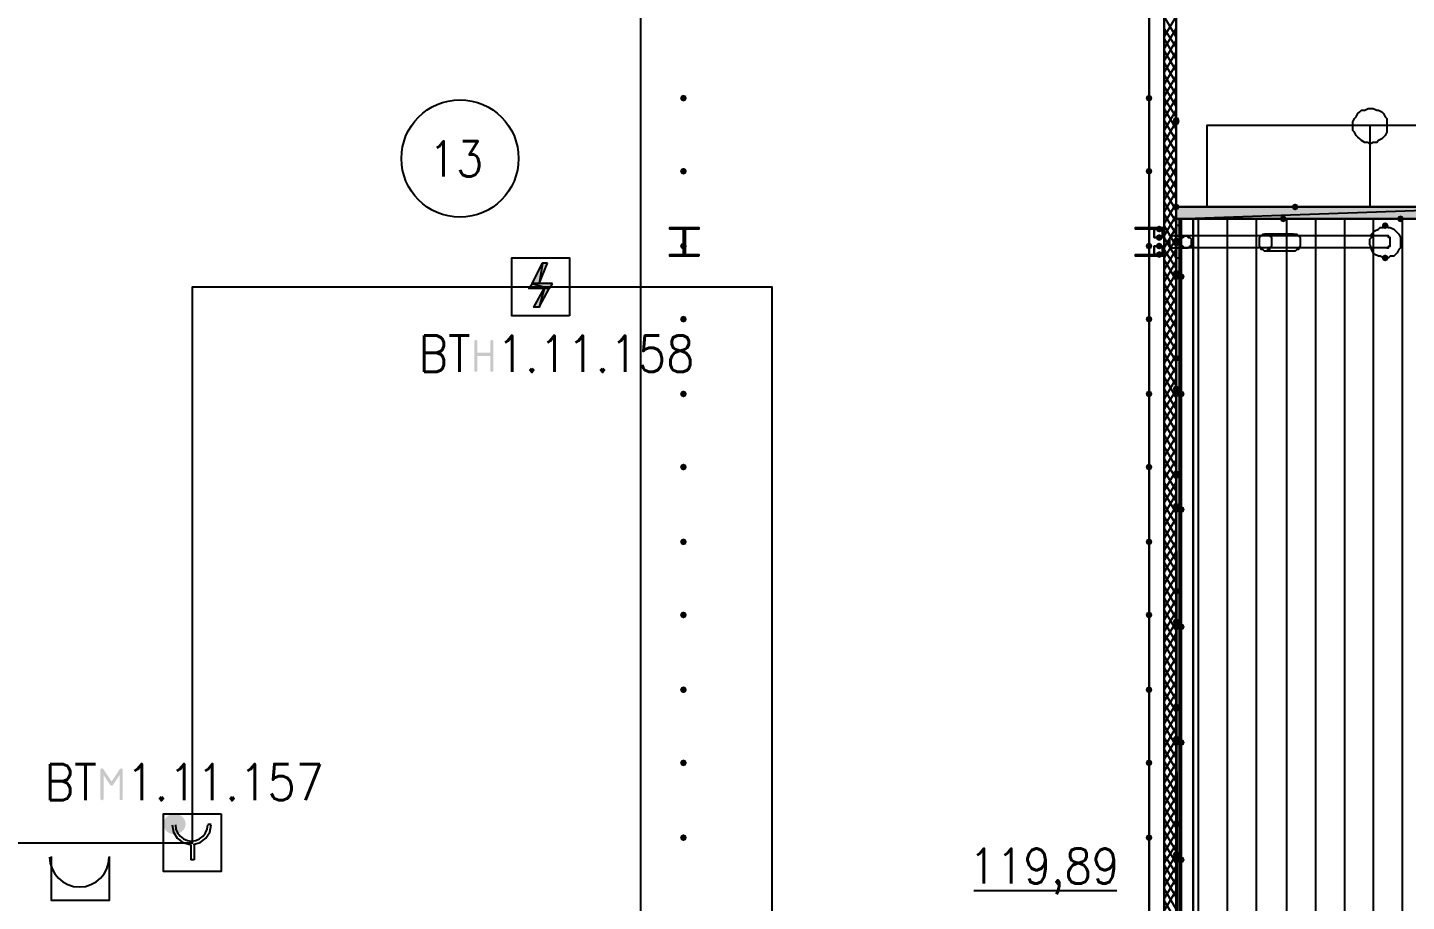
# Model space of a CAD drawing. Header units: millimetres. Extents: x 0 to 420, y 0 to 297.
# Drawn here: x 364.62 to 398.97, y 188.07 to 209.83 of the extents above; entities that cross this region are included whole.
import ezdxf

# ---------------------------------------------------------------- set-up
doc = ezdxf.new("R2010")
doc.units = ezdxf.units.MM
doc.layers.get('0').update_dxf_attribs({"linetype": 'CONTINUOUS'})
doc.styles.get("Standard").update_dxf_attribs({"font": 'STANDARD'})

msp = doc.modelspace()

# ---------------------------------------------------------------- hatches: boundary and pattern name
at = {"true_color": 0x000007}
h = msp.add_hatch(color=0, dxfattribs=at)
h.paths.add_polyline_path([(393.234333, 222.546333), (393.234333, 204.512333)], flags=0)
h.paths.add_polyline_path([(393.234333, 204.512333), (393.234333, 222.546333)], flags=0)
for points in [[(381.042333, 208.068333), (381.017462, 208.008537), (380.957667, 207.983667), (380.897871, 208.008537), (380.873, 208.068333), (380.897871, 208.128129), (380.957667, 208.153), (381.017462, 208.128129)], [(392.641667, 208.068333), (392.616796, 208.008537), (392.557, 207.983667), (392.497204, 208.008537), (392.472333, 208.068333), (392.497204, 208.128129), (392.557, 208.153), (392.616796, 208.128129)], [(381.042333, 206.248), (381.017462, 206.188204), (380.957667, 206.163333), (380.897871, 206.188204), (380.873, 206.248), (380.897871, 206.307796), (380.957667, 206.332667), (381.017462, 206.307796)], [(392.641667, 206.248), (392.616796, 206.188204), (392.557, 206.163333), (392.497204, 206.188204), (392.472333, 206.248), (392.497204, 206.307796), (392.557, 206.332667), (392.616796, 206.307796)], [(392.895667, 204.808667), (392.870796, 204.748871), (392.811, 204.724), (392.751204, 204.748871), (392.726333, 204.808667), (392.751204, 204.868462), (392.811, 204.893333), (392.870796, 204.868463)], [(398.526, 204.893333), (398.501129, 204.833537), (398.441333, 204.808667), (398.381537, 204.833537), (398.356667, 204.893333), (398.381537, 204.953129), (398.441333, 204.978), (398.501129, 204.953129)], [(381.042333, 204.385333), (381.017462, 204.325537), (380.957667, 204.300667), (380.897871, 204.325537), (380.873, 204.385333), (380.897871, 204.445129), (380.957667, 204.47), (381.017462, 204.445129)], [(392.641667, 204.385333), (392.616796, 204.325537), (392.557, 204.300667), (392.497204, 204.325537), (392.472333, 204.385333), (392.497204, 204.445129), (392.557, 204.47), (392.616796, 204.445129)], [(392.895667, 204.597), (392.870796, 204.537204), (392.811, 204.512333), (392.751204, 204.537204), (392.726333, 204.597), (392.751204, 204.656796), (392.811, 204.681667), (392.870796, 204.656796)], [(392.895667, 204.385333), (392.870796, 204.325537), (392.811, 204.300667), (392.751204, 204.325537), (392.726333, 204.385333), (392.751204, 204.445129), (392.811, 204.47), (392.870796, 204.445129)], [(392.895667, 204.173667), (392.870796, 204.113871), (392.811, 204.089), (392.751204, 204.113871), (392.726333, 204.173667), (392.751204, 204.233462), (392.811, 204.258333), (392.870796, 204.233463)], [(398.526, 204.089), (398.501129, 204.029204), (398.441333, 204.004333), (398.381537, 204.029204), (398.356667, 204.089), (398.381537, 204.148796), (398.441333, 204.173667), (398.501129, 204.148796)], [(381.042333, 202.565), (381.017462, 202.505204), (380.957667, 202.480333), (380.897871, 202.505204), (380.873, 202.565), (380.897871, 202.624796), (380.957667, 202.649667), (381.017462, 202.624796)], [(392.641667, 202.565), (392.616796, 202.505204), (392.557, 202.480333), (392.497204, 202.505204), (392.472333, 202.565), (392.497204, 202.624796), (392.557, 202.649667), (392.616796, 202.624796)], [(375.745374, 201.292353), (375.745374, 202.008933), (375.755365, 202.038699), (375.785613, 202.048621), (375.815378, 202.038699), (375.8253, 202.008933), (375.8253, 201.730018), (376.143352, 201.730018), (376.143352, 202.008933), (376.153273, 202.038699), (376.183039, 202.048621), (376.21308, 202.038699), (376.223278, 202.008933), (376.223278, 201.292353), (376.21308, 201.262588), (376.183039, 201.252666), (376.153273, 201.262588), (376.143352, 201.292353), (376.143352, 201.650643), (375.8253, 201.650643), (375.8253, 201.292353), (375.815378, 201.262588), (375.785613, 201.252666), (375.755365, 201.262588)], [(381.042333, 200.702333), (381.017462, 200.642537), (380.957667, 200.617667), (380.897871, 200.642537), (380.873, 200.702333), (380.897871, 200.762129), (380.957667, 200.787), (381.017462, 200.762129)], [(392.641667, 200.702333), (392.616796, 200.642537), (392.557, 200.617667), (392.497204, 200.642537), (392.472333, 200.702333), (392.497204, 200.762129), (392.557, 200.787), (392.616796, 200.762129)], [(381.042333, 198.882), (381.017462, 198.822204), (380.957667, 198.797333), (380.897871, 198.822204), (380.873, 198.882), (380.897871, 198.941796), (380.957667, 198.966667), (381.017462, 198.941796)], [(392.641667, 198.882), (392.616796, 198.822204), (392.557, 198.797333), (392.497204, 198.822204), (392.472333, 198.882), (392.497204, 198.941796), (392.557, 198.966667), (392.616796, 198.941796)], [(381.042333, 197.019333), (381.017462, 196.959537), (380.957667, 196.934667), (380.897871, 196.959537), (380.873, 197.019333), (380.897871, 197.079129), (380.957667, 197.104), (381.017462, 197.079129)], [(392.641667, 197.019333), (392.616796, 196.959537), (392.557, 196.934667), (392.497204, 196.959537), (392.472333, 197.019333), (392.497204, 197.079129), (392.557, 197.104), (392.616796, 197.079129)], [(381.042333, 195.199), (381.017462, 195.139204), (380.957667, 195.114333), (380.897871, 195.139204), (380.873, 195.199), (380.897871, 195.258796), (380.957667, 195.283667), (381.017462, 195.258796)], [(392.641667, 195.199), (392.616796, 195.139204), (392.557, 195.114333), (392.497204, 195.139204), (392.472333, 195.199), (392.497204, 195.258796), (392.557, 195.283667), (392.616796, 195.258796)], [(381.042333, 193.336333), (381.017462, 193.276537), (380.957667, 193.251667), (380.897871, 193.276537), (380.873, 193.336333), (380.897871, 193.396129), (380.957667, 193.421), (381.017462, 193.396129)], [(392.641667, 193.336333), (392.616796, 193.276537), (392.557, 193.251667), (392.497204, 193.276537), (392.472333, 193.336333), (392.497204, 193.396129), (392.557, 193.421), (392.616796, 193.396129)], [(366.949632, 191.380621), (366.979398, 191.370699), (366.989319, 191.340933), (366.989319, 190.624353), (366.979398, 190.594588), (366.949632, 190.584666), (366.919866, 190.594588), (366.909944, 190.624353), (366.909944, 191.209744), (366.747336, 190.966658), (366.710956, 190.942956), (366.673473, 190.966658), (366.511967, 191.209744), (366.511967, 190.624353), (366.502045, 190.594588), (366.47228, 190.584666), (366.442032, 190.594588), (366.432041, 190.624353), (366.432041, 191.340933), (366.442032, 191.370699), (366.47228, 191.380621), (366.507006, 191.360777), (366.710956, 191.054853), (366.916008, 191.362982)], [(381.042333, 191.516), (381.017462, 191.456204), (380.957667, 191.431333), (380.897871, 191.456204), (380.873, 191.516), (380.897871, 191.575796), (380.957667, 191.600667), (381.017462, 191.575796)], [(392.641667, 191.516), (392.616796, 191.456204), (392.557, 191.431333), (392.497204, 191.456204), (392.472333, 191.516), (392.497204, 191.575796), (392.557, 191.600667), (392.616796, 191.575796)], [(381.042333, 189.653333), (381.017462, 189.593537), (380.957667, 189.568667), (380.897871, 189.593537), (380.873, 189.653333), (380.897871, 189.713129), (380.957667, 189.738), (381.017462, 189.713129)], [(392.641667, 189.653333), (392.616796, 189.593537), (392.557, 189.568667), (392.497204, 189.593537), (392.472333, 189.653333), (392.497204, 189.713129), (392.557, 189.738), (392.616796, 189.713129)]]:
    msp.add_hatch(color=0, dxfattribs=at).paths.add_polyline_path(points, flags=0)
at = {"true_color": 0x0000fe}
for points in [[(393.319, 207.518), (393.294129, 207.458204), (393.234333, 207.433333), (393.174537, 207.458204), (393.149667, 207.518), (393.174537, 207.577796), (393.234333, 207.602667), (393.294129, 207.577796)], [(393.319, 207.475667), (393.294129, 207.415871), (393.234333, 207.391), (393.174537, 207.415871), (393.149667, 207.475667), (393.174537, 207.535462), (393.234333, 207.560333), (393.294129, 207.535463)], [(393.319, 205.359), (393.294129, 205.299204), (393.234333, 205.274333), (393.174537, 205.299204), (393.149667, 205.359), (393.174537, 205.418796), (393.234333, 205.443667), (393.294129, 205.418796)], [(396.282333, 205.359), (396.257462, 205.299204), (396.197667, 205.274333), (396.137871, 205.299204), (396.113, 205.359), (396.137871, 205.418796), (396.197667, 205.443667), (396.257462, 205.418796)], [(395.986, 205.062667), (395.961129, 205.002871), (395.901333, 204.978), (395.841537, 205.002871), (395.816667, 205.062667), (395.841537, 205.122462), (395.901333, 205.147333), (395.961129, 205.122463)], [(398.907, 205.062667), (398.882129, 205.002871), (398.822333, 204.978), (398.762538, 205.002871), (398.737667, 205.062667), (398.762537, 205.122462), (398.822333, 205.147333), (398.882129, 205.122463)], [(393.319, 204.512333), (393.294129, 204.452537), (393.234333, 204.427667), (393.174537, 204.452537), (393.149667, 204.512333), (393.174537, 204.572129), (393.234333, 204.597), (393.294129, 204.572129)], [(393.319, 204.47), (393.294129, 204.410204), (393.234333, 204.385333), (393.174537, 204.410204), (393.149667, 204.47), (393.174537, 204.529796), (393.234333, 204.554667), (393.294129, 204.529796)], [(393.319, 203.708), (393.294129, 203.648204), (393.234333, 203.623333), (393.174537, 203.648204), (393.149667, 203.708), (393.174537, 203.767796), (393.234333, 203.792667), (393.294129, 203.767796)], [(393.319, 203.623333), (393.294129, 203.563538), (393.234333, 203.538667), (393.174537, 203.563538), (393.149667, 203.623333), (393.174537, 203.683129), (393.234333, 203.708), (393.294129, 203.683129)], [(393.446, 203.623333), (393.421129, 203.563538), (393.361333, 203.538667), (393.301537, 203.563538), (393.276667, 203.623333), (393.301537, 203.683129), (393.361333, 203.708), (393.421129, 203.683129)], [(393.319, 201.591333), (393.294129, 201.531537), (393.234333, 201.506667), (393.174537, 201.531537), (393.149667, 201.591333), (393.174537, 201.651129), (393.234333, 201.676), (393.294129, 201.651129)], [(393.319, 201.591333), (393.294129, 201.531537), (393.234333, 201.506667), (393.174537, 201.531537), (393.149667, 201.591333), (393.174537, 201.651129), (393.234333, 201.676), (393.294129, 201.651129)], [(393.319, 200.829333), (393.294129, 200.769537), (393.234333, 200.744667), (393.174537, 200.769537), (393.149667, 200.829333), (393.174537, 200.889129), (393.234333, 200.914), (393.294129, 200.889129)], [(393.319, 200.702333), (393.294129, 200.642537), (393.234333, 200.617667), (393.174537, 200.642537), (393.149667, 200.702333), (393.174537, 200.762129), (393.234333, 200.787), (393.294129, 200.762129)], [(393.319, 200.702333), (393.294129, 200.642537), (393.234333, 200.617667), (393.174537, 200.642537), (393.149667, 200.702333), (393.174537, 200.762129), (393.234333, 200.787), (393.294129, 200.762129)], [(393.446, 200.702333), (393.421129, 200.642537), (393.361333, 200.617667), (393.301537, 200.642537), (393.276667, 200.702333), (393.301537, 200.762129), (393.361333, 200.787), (393.421129, 200.762129)], [(393.319, 198.712667), (393.294129, 198.652871), (393.234333, 198.628), (393.174537, 198.652871), (393.149667, 198.712667), (393.174537, 198.772462), (393.234333, 198.797333), (393.294129, 198.772463)], [(393.319, 198.670333), (393.294129, 198.610537), (393.234333, 198.585667), (393.174537, 198.610537), (393.149667, 198.670333), (393.174537, 198.730129), (393.234333, 198.755), (393.294129, 198.730129)], [(393.319, 197.908333), (393.294129, 197.848537), (393.234333, 197.823667), (393.174537, 197.848537), (393.149667, 197.908333), (393.174537, 197.968129), (393.234333, 197.993), (393.294129, 197.968129)], [(393.319, 197.823667), (393.294129, 197.763871), (393.234333, 197.739), (393.174537, 197.763871), (393.149667, 197.823667), (393.174537, 197.883462), (393.234333, 197.908333), (393.294129, 197.883463)], [(393.319, 197.823667), (393.294129, 197.763871), (393.234333, 197.739), (393.174537, 197.763871), (393.149667, 197.823667), (393.174537, 197.883462), (393.234333, 197.908333), (393.294129, 197.883463)], [(393.446, 197.823667), (393.421129, 197.763871), (393.361333, 197.739), (393.301537, 197.763871), (393.276667, 197.823667), (393.301537, 197.883462), (393.361333, 197.908333), (393.421129, 197.883463)], [(393.319, 195.791667), (393.294129, 195.731871), (393.234333, 195.707), (393.174537, 195.731871), (393.149667, 195.791667), (393.174537, 195.851462), (393.234333, 195.876333), (393.294129, 195.851463)], [(393.319, 195.791667), (393.294129, 195.731871), (393.234333, 195.707), (393.174537, 195.731871), (393.149667, 195.791667), (393.174537, 195.851462), (393.234333, 195.876333), (393.294129, 195.851463)], [(393.319, 195.029667), (393.294129, 194.969871), (393.234333, 194.945), (393.174537, 194.969871), (393.149667, 195.029667), (393.174537, 195.089462), (393.234333, 195.114333), (393.294129, 195.089463)], [(393.319, 194.902667), (393.294129, 194.842871), (393.234333, 194.818), (393.174537, 194.842871), (393.149667, 194.902667), (393.174537, 194.962462), (393.234333, 194.987333), (393.294129, 194.962463)], [(393.319, 194.902667), (393.294129, 194.842871), (393.234333, 194.818), (393.174537, 194.842871), (393.149667, 194.902667), (393.174537, 194.962462), (393.234333, 194.987333), (393.294129, 194.962463)], [(393.446, 194.902667), (393.421129, 194.842871), (393.361333, 194.818), (393.301537, 194.842871), (393.276667, 194.902667), (393.301537, 194.962462), (393.361333, 194.987333), (393.421129, 194.962463)], [(393.319, 192.913), (393.294129, 192.853204), (393.234333, 192.828333), (393.174537, 192.853204), (393.149667, 192.913), (393.174537, 192.972796), (393.234333, 192.997667), (393.294129, 192.972796)], [(393.319, 192.870667), (393.294129, 192.810871), (393.234333, 192.786), (393.174537, 192.810871), (393.149667, 192.870667), (393.174537, 192.930462), (393.234333, 192.955333), (393.294129, 192.930463)], [(393.319, 192.108667), (393.294129, 192.048871), (393.234333, 192.024), (393.174537, 192.048871), (393.149667, 192.108667), (393.174537, 192.168462), (393.234333, 192.193333), (393.294129, 192.168463)], [(393.319, 192.024), (393.294129, 191.964204), (393.234333, 191.939333), (393.174537, 191.964204), (393.149667, 192.024), (393.174537, 192.083796), (393.234333, 192.108667), (393.294129, 192.083796)], [(393.319, 192.024), (393.294129, 191.964204), (393.234333, 191.939333), (393.174537, 191.964204), (393.149667, 192.024), (393.174537, 192.083796), (393.234333, 192.108667), (393.294129, 192.083796)], [(393.446, 192.024), (393.421129, 191.964204), (393.361333, 191.939333), (393.301537, 191.964204), (393.276667, 192.024), (393.301537, 192.083796), (393.361333, 192.108667), (393.421129, 192.083796)], [(393.319, 189.992), (393.294129, 189.932204), (393.234333, 189.907333), (393.174537, 189.932204), (393.149667, 189.992), (393.174537, 190.051796), (393.234333, 190.076667), (393.294129, 190.051796)], [(393.319, 189.992), (393.294129, 189.932204), (393.234333, 189.907333), (393.174537, 189.932204), (393.149667, 189.992), (393.174537, 190.051796), (393.234333, 190.076667), (393.294129, 190.051796)], [(393.319, 189.23), (393.294129, 189.170204), (393.234333, 189.145333), (393.174537, 189.170204), (393.149667, 189.23), (393.174537, 189.289796), (393.234333, 189.314667), (393.294129, 189.289796)], [(393.319, 189.145333), (393.294129, 189.085537), (393.234333, 189.060667), (393.174537, 189.085537), (393.149667, 189.145333), (393.174537, 189.205129), (393.234333, 189.23), (393.294129, 189.205129)], [(393.319, 189.103), (393.294129, 189.043204), (393.234333, 189.018333), (393.174537, 189.043204), (393.149667, 189.103), (393.174537, 189.162796), (393.234333, 189.187667), (393.294129, 189.162796)], [(393.446, 189.103), (393.421129, 189.043204), (393.361333, 189.018333), (393.301537, 189.043204), (393.276667, 189.103), (393.301537, 189.162796), (393.361333, 189.187667), (393.421129, 189.162796)]]:
    msp.add_hatch(color=0, dxfattribs=at).paths.add_polyline_path(points, flags=0)
at = {"true_color": 0x000007}
h = msp.add_hatch(color=0, dxfattribs=at)
h.paths.add_polyline_path([(401.785667, 205.062667), (393.234333, 205.062667), (401.785667, 205.359)], flags=0)
h.paths.add_polyline_path([(393.234333, 205.062667), (401.785667, 205.359), (393.234333, 205.359)], flags=0)
h = msp.add_hatch(color=0, dxfattribs=at)
h.paths.add_polyline_path([(393.361333, 205.062667), (393.361333, 122.470333), (393.234333, 205.062667)], flags=0)
h.paths.add_polyline_path([(393.361333, 122.470333), (393.234333, 205.062667), (393.234333, 122.470333)], flags=0)
h = msp.add_hatch(color=0, dxfattribs=at)
h.paths.add_polyline_path([(393.234333, 204.47), (393.234333, 187.113333)], flags=0)
h.paths.add_polyline_path([(393.234333, 187.113333), (393.234333, 204.47)], flags=0)
at = {"true_color": 0x000001}
h = msp.add_hatch(color=0, dxfattribs=at)
h.paths.add_polyline_path([(377.571, 203.961999), (377.444, 203.961999), (377.359334, 203.453999)], flags=0)
h.paths.add_polyline_path([(377.444, 203.961999), (377.359334, 203.453999), (377.19, 203.453999)], flags=0)
h = msp.add_hatch(color=0, dxfattribs=at)
h.paths.add_polyline_path([(377.698, 203.453999), (377.19, 203.453999), (377.613334, 203.326999)], flags=0)
h.paths.add_polyline_path([(377.19, 203.453999), (377.613334, 203.326999), (377.105334, 203.326999)], flags=0)
h = msp.add_hatch(color=0, dxfattribs=at)
h.paths.add_polyline_path([(377.613334, 203.326999), (377.486334, 203.326999), (377.359334, 202.861333)], flags=0)
h.paths.add_polyline_path([(377.486334, 203.326999), (377.359334, 202.861333), (377.232334, 202.861333)], flags=0)
h = msp.add_hatch(color=0, dxfattribs=at)
edge = h.paths.add_edge_path(flags=0)
edge.add_ellipse((368.278834, 189.991999), major_axis=(0.275167, 0), ratio=0.923077, start_angle=0, end_angle=360)

# ---------------------------------------------------------------- linework, layer by layer
at = {"color": 0, "true_color": 0x000007}
for points in [[(393.234333, 204.512333), (393.234333, 222.546333), (393.234333, 204.512333), (393.234333, 222.546333)], [(393.234333, 105.579333), (393.234333, 222.546333)], [(392.938, 222.25), (392.938, 187.748333)], [(392.938, 209.592333), (393.234333, 210.100333)], [(393.234333, 209.592333), (392.938, 210.100333)], [(392.938, 209.296), (393.234333, 209.804)], [(393.234333, 209.338333), (392.938, 209.804)], [(393.234333, 209.042), (392.938, 209.55)], [(392.938, 208.999667), (393.234333, 209.507667)], [(393.234333, 208.745667), (392.938, 209.253667)], [(392.938, 208.703333), (393.234333, 209.211333)], [(393.234333, 208.449333), (392.938, 208.957333)], [(392.938, 208.407), (393.234333, 208.915)], [(393.234333, 208.153), (392.938, 208.661)], [(392.938, 208.110667), (393.234333, 208.618667)], [(393.234333, 207.856667), (392.938, 208.364667)], [(392.938, 207.856667), (393.234333, 208.322333)], [(392.938, 207.560333), (393.234333, 208.068333)], [(393.234333, 207.602667), (392.938, 208.068333)], [(393.234333, 207.306333), (392.938, 207.814333)], [(392.938, 207.264), (393.234333, 207.772)], [(393.234333, 207.01), (392.938, 207.518)], [(392.938, 206.967667), (393.234333, 207.475667)], [(393.234333, 206.713667), (392.938, 207.221667)], [(392.938, 206.671333), (393.234333, 207.179333)], [(402.124333, 205.359), (402.124333, 207.391), (393.996333, 207.391), (393.996333, 205.359)], [(398.060333, 207.391), (398.060333, 205.359)], [(393.234333, 206.417333), (392.938, 206.925333)], [(392.938, 206.375), (393.234333, 206.883)], [(393.234333, 206.121), (392.938, 206.629)], [(392.938, 206.121), (393.234333, 206.586667)], [(392.938, 205.824667), (393.234333, 206.332667)], [(393.234333, 205.824667), (392.938, 206.332667)], [(392.938, 205.528333), (393.234333, 206.036333)], [(393.234333, 205.570667), (392.938, 206.036333)], [(393.234333, 205.274333), (392.938, 205.782333)], [(392.938, 205.232), (393.234333, 205.74)], [(393.234333, 204.978), (392.938, 205.486)], [(392.938, 204.935667), (393.234333, 205.443667)], [(393.234333, 204.681667), (392.938, 205.189667)], [(392.938, 204.639333), (393.234333, 205.147333)], [(401.785667, 205.359), (393.234333, 205.359)], [(401.785667, 205.062667), (393.234333, 205.062667), (393.234333, 205.359), (402.039667, 205.359), (402.039667, 205.062667)], [(380.619, 204.808667), (380.619, 204.851)], [(380.788333, 204.808667), (380.788333, 204.851)], [(380.957667, 204.131333), (380.957667, 204.851)], [(381.127, 204.808667), (381.127, 204.851)], [(381.296333, 204.808667), (381.296333, 204.851)], [(392.218333, 204.808667), (392.218333, 204.851)], [(392.387667, 204.808667), (392.387667, 204.851)], [(392.557, 204.131333), (392.557, 204.851)], [(392.726333, 204.808667), (392.726333, 204.851)], [(392.895667, 204.808667), (392.895667, 204.851)], [(393.234333, 204.385333), (392.938, 204.893333)], [(392.938, 204.343), (393.234333, 204.851)], [(393.234333, 205.062667), (393.234333, 122.470333), (393.234333, 205.062667), (393.234333, 122.470333)], [(393.234333, 205.062667), (393.234333, 122.470333)], [(393.234333, 205.062667), (393.234333, 122.470333)], [(393.319, 204.893333), (393.234333, 204.893333), (393.234333, 204.851), (393.234333, 204.808667), (393.234333, 204.766333), (393.234333, 204.724), (393.234333, 204.681667), (393.234333, 204.597), (393.234333, 204.554667), (393.234333, 204.47), (393.234333, 204.427667), (393.234333, 204.343), (393.234333, 204.300667), (393.234333, 204.216), (393.234333, 204.173667), (393.234333, 204.131333), (393.234333, 204.089), (393.319, 204.089)], [(393.319, 204.893333), (393.319, 204.851), (393.319, 204.808667), (393.319, 204.766333), (393.319, 204.724), (393.319, 204.681667), (393.319, 204.597), (393.319, 204.554667), (393.319, 204.47), (393.319, 204.427667), (393.319, 204.343), (393.319, 204.300667), (393.319, 204.216), (393.319, 204.173667), (393.319, 204.131333), (393.319, 204.089)], [(398.441333, 204.893333), (398.526, 204.851), (398.568333, 204.851), (398.653, 204.808667), (398.695333, 204.766333), (398.737667, 204.724), (398.78, 204.681667), (398.822333, 204.597), (398.822333, 204.554667), (398.864667, 204.47), (398.822333, 204.427667), (398.822333, 204.343), (398.78, 204.300667), (398.737667, 204.216), (398.695333, 204.173667), (398.653, 204.131333), (398.568333, 204.131333), (398.526, 204.089), (398.441333, 204.089)], [(393.234333, 204.089), (392.938, 204.597)], [(392.938, 204.089), (393.234333, 204.554667)], [(398.483667, 204.639333), (393.192, 204.639333)], [(393.234333, 204.47), (393.234333, 187.113333), (393.234333, 204.47), (393.234333, 187.113333)], [(396.155333, 204.681667), (395.435667, 204.681667)], [(396.155333, 204.681667), (396.197667, 204.681667), (396.24, 204.681667), (396.282333, 204.639333), (396.324667, 204.597), (396.324667, 204.554667), (396.324667, 204.512333), (396.324667, 204.47), (396.324667, 204.427667), (396.324667, 204.385333), (396.282333, 204.343), (396.282333, 204.300667), (396.24, 204.300667), (396.197667, 204.258333), (396.155333, 204.258333)], [(398.483667, 204.343), (398.526, 204.343), (398.526, 204.385333), (398.568333, 204.385333), (398.568333, 204.427667), (398.568333, 204.47), (398.568333, 204.512333), (398.568333, 204.554667), (398.568333, 204.597), (398.526, 204.597), (398.526, 204.639333), (398.483667, 204.639333)], [(376.682, 204.088999), (378.121334, 204.088999)], [(380.619, 204.131333), (380.619, 204.173667)], [(380.788333, 204.131333), (380.788333, 204.173667)], [(381.127, 204.131333), (381.127, 204.173667)], [(381.296333, 204.131333), (381.296333, 204.173667)], [(392.218333, 204.131333), (392.218333, 204.173667)], [(392.387667, 204.131333), (392.387667, 204.173667)], [(392.726333, 204.131333), (392.726333, 204.173667)], [(392.895667, 204.131333), (392.895667, 204.173667)], [(392.938, 203.792667), (393.234333, 204.300667)], [(393.234333, 203.835), (392.938, 204.300667)], [(398.483667, 204.343), (393.192, 204.343)], [(396.155333, 204.258333), (395.435667, 204.258333)], [(393.234333, 203.538667), (392.938, 204.046667)], [(392.938, 203.496333), (393.234333, 204.004333)], [(393.234333, 203.242333), (392.938, 203.750333)], [(392.938, 203.2), (393.234333, 203.708)], [(393.234333, 202.946), (392.938, 203.454)], [(392.938, 202.903667), (393.234333, 203.411667)], [(393.234333, 202.649667), (392.938, 203.157667)], [(392.938, 202.607333), (393.234333, 203.115333)], [(393.234333, 202.353333), (392.938, 202.861333)], [(392.938, 202.353333), (393.234333, 202.819)], [(392.938, 202.057), (393.234333, 202.565)], [(393.234333, 202.057), (392.938, 202.565)], [(392.938, 201.760667), (393.234333, 202.268667)], [(393.234333, 201.803), (392.938, 202.268667)], [(393.234333, 201.506667), (392.938, 202.014667)], [(392.938, 201.464333), (393.234333, 201.972333)], [(393.234333, 201.210333), (392.938, 201.718333)], [(392.938, 201.168), (393.234333, 201.676)], [(393.234333, 200.914), (392.938, 201.422)], [(392.938, 200.871667), (393.234333, 201.379667)], [(393.234333, 200.617667), (392.938, 201.125667)], [(392.938, 200.575333), (393.234333, 201.083333)], [(393.234333, 200.321333), (392.938, 200.829333)], [(392.938, 200.321333), (393.234333, 200.787)], [(392.938, 200.025), (393.234333, 200.533)], [(393.234333, 200.067333), (392.938, 200.533)], [(393.234333, 199.771), (392.938, 200.279)], [(392.938, 199.728667), (393.234333, 200.236667)], [(393.234333, 199.474667), (392.938, 199.982667)], [(392.938, 199.432333), (393.234333, 199.940333)], [(393.234333, 199.178333), (392.938, 199.686333)], [(392.938, 199.136), (393.234333, 199.644)], [(393.234333, 198.882), (392.938, 199.39)], [(392.938, 198.839667), (393.234333, 199.347667)], [(393.234333, 198.585667), (392.938, 199.093667)], [(392.938, 198.585667), (393.234333, 199.051333)], [(392.938, 198.289333), (393.234333, 198.797333)], [(393.234333, 198.289333), (392.938, 198.797333)], [(392.938, 197.993), (393.234333, 198.501)], [(393.234333, 198.035333), (392.938, 198.501)], [(393.234333, 197.739), (392.938, 198.247)], [(392.938, 197.696667), (393.234333, 198.204667)], [(393.234333, 197.442667), (392.938, 197.950667)], [(392.938, 197.400333), (393.234333, 197.908333)], [(393.234333, 197.146333), (392.938, 197.654333)], [(392.938, 197.104), (393.234333, 197.612)], [(393.234333, 196.85), (392.938, 197.358)], [(392.938, 196.807667), (393.234333, 197.315667)], [(393.234333, 196.553667), (392.938, 197.061667)], [(392.938, 196.553667), (393.234333, 197.019333)], [(392.938, 196.257333), (393.234333, 196.765333)], [(393.234333, 196.299667), (392.938, 196.765333)], [(393.234333, 196.003333), (392.938, 196.511333)], [(392.938, 195.961), (393.234333, 196.469)], [(393.234333, 195.707), (392.938, 196.215)], [(392.938, 195.664667), (393.234333, 196.172667)], [(393.234333, 195.410667), (392.938, 195.918667)], [(392.938, 195.368333), (393.234333, 195.876333)], [(393.234333, 195.114333), (392.938, 195.622333)], [(392.938, 195.072), (393.234333, 195.58)], [(393.234333, 194.818), (392.938, 195.326)], [(392.938, 194.775667), (393.234333, 195.283667)], [(392.938, 194.521667), (393.234333, 195.029667)], [(393.234333, 194.521667), (392.938, 195.029667)], [(392.938, 194.225333), (393.234333, 194.733333)], [(393.234333, 194.267667), (392.938, 194.733333)], [(393.234333, 193.971333), (392.938, 194.479333)], [(392.938, 193.929), (393.234333, 194.437)], [(393.234333, 193.675), (392.938, 194.183)], [(392.938, 193.632667), (393.234333, 194.140667)], [(393.234333, 193.378667), (392.938, 193.886667)], [(392.938, 193.336333), (393.234333, 193.844333)], [(393.234333, 193.082333), (392.938, 193.590333)], [(392.938, 193.04), (393.234333, 193.548)], [(393.234333, 192.786), (392.938, 193.294)], [(392.938, 192.786), (393.234333, 193.251667)], [(392.938, 192.489667), (393.234333, 192.997667)], [(393.234333, 192.532), (392.938, 192.997667)], [(393.234333, 192.235667), (392.938, 192.743667)], [(392.938, 192.193333), (393.234333, 192.701333)], [(393.234333, 191.939333), (392.938, 192.447333)], [(392.938, 191.897), (393.234333, 192.405)], [(393.234333, 191.643), (392.938, 192.151)], [(392.938, 191.600667), (393.234333, 192.108667)], [(393.234333, 191.346667), (392.938, 191.854667)], [(392.938, 191.304333), (393.234333, 191.812333)], [(393.234333, 191.050333), (392.938, 191.558333)], [(392.938, 191.008), (393.234333, 191.516)], [(393.234333, 190.754), (392.938, 191.262)], [(392.938, 190.754), (393.234333, 191.219667)], [(392.938, 190.457667), (393.234333, 190.965667)], [(393.234333, 190.5), (392.938, 190.965667)], [(393.234333, 190.203667), (392.938, 190.711667)], [(392.938, 190.161333), (393.234333, 190.669333)], [(393.234333, 189.907333), (392.938, 190.415333)], [(392.938, 189.865), (393.234333, 190.373)], [(368.003667, 190.245999), (369.443, 190.245999)], [(393.234333, 189.611), (392.938, 190.119)], [(392.938, 189.568667), (393.234333, 190.076667)], [(393.234333, 189.314667), (392.938, 189.822667)], [(392.938, 189.272333), (393.234333, 189.780333)], [(393.234333, 189.018333), (392.938, 189.526333)], [(392.938, 189.018333), (393.234333, 189.484)], [(392.938, 188.722), (393.234333, 189.23)], [(393.234333, 188.764333), (392.938, 189.23)], [(393.234333, 188.468), (392.938, 188.976)], [(392.938, 188.425667), (393.234333, 188.933667)], [(393.234333, 188.171667), (392.938, 188.679667)], [(392.938, 188.129333), (393.234333, 188.637333)], [(388.196667, 188.341), (391.752667, 188.341)], [(393.234333, 187.875333), (392.938, 188.383333)], [(392.938, 187.833), (393.234333, 188.341)], [(393.234333, 187.579), (392.938, 188.087)]]:
    msp.add_lwpolyline(points, dxfattribs=at)
for points in [[(393.234333, 222.546333), (393.234333, 204.512333)], [(393.234333, 204.512333), (393.234333, 222.546333)], [(393.234333, 204.512333), (393.234333, 222.546333)], [(393.234333, 204.512333), (393.234333, 222.546333)], [(392.938, 222.25), (258.868333, 222.25), (258.868333, 191.219667), (242.189, 191.219667), (242.189, 222.25), (108.119333, 222.25), (108.119333, 105.579333), (242.189, 105.579333), (242.189, 136.609667), (258.868333, 136.609667), (258.868333, 105.579333), (392.938, 105.579333)], [(242.189, 221.869), (242.189, 191.219667), (258.868333, 191.219667), (258.868333, 221.869), (392.557, 221.869), (392.557, 105.918), (258.868333, 105.918), (258.868333, 136.609667), (242.189, 136.609667), (242.189, 105.918), (108.500333, 105.918), (108.500333, 221.869)], [(398.060333, 206.925333), (398.018, 206.967667), (397.933333, 206.967667), (397.848667, 207.01), (397.806333, 207.052333), (397.764, 207.094667), (397.721667, 207.137), (397.679333, 207.221667), (397.637, 207.264), (397.637, 207.348667), (397.637, 207.433333), (397.637, 207.475667), (397.679333, 207.560333), (397.721667, 207.602667), (397.764, 207.687333), (397.806333, 207.729667), (397.848667, 207.772), (397.933333, 207.772), (398.018, 207.814333), (398.060333, 207.814333), (398.145, 207.814333), (398.229667, 207.772), (398.272, 207.772), (398.356667, 207.729667), (398.399, 207.687333), (398.441333, 207.602667), (398.483667, 207.560333), (398.483667, 207.475667), (398.483667, 207.433333), (398.483667, 207.348667), (398.483667, 207.264), (398.483667, 207.221667), (398.441333, 207.137), (398.399, 207.094667), (398.356667, 207.052333), (398.272, 207.01), (398.229667, 206.967667), (398.145, 206.967667)], [(401.785667, 205.062667), (393.234333, 205.062667), (401.785667, 205.359)], [(393.234333, 205.062667), (401.785667, 205.359), (393.234333, 205.359)], [(381.338667, 204.131333), (380.619, 204.131333), (380.619, 204.173667), (380.957667, 204.173667), (380.957667, 204.808667), (380.619, 204.808667), (380.619, 204.851), (381.338667, 204.851), (381.338667, 204.808667), (381, 204.808667), (381, 204.173667), (381.338667, 204.173667)], [(392.938, 204.131333), (392.218333, 204.131333), (392.218333, 204.173667), (392.557, 204.173667), (392.557, 204.808667), (392.218333, 204.808667), (392.218333, 204.851), (392.938, 204.851), (392.938, 204.808667), (392.557, 204.808667), (392.557, 204.173667), (392.938, 204.173667)], [(392.938, 204.597), (392.684, 204.597), (392.684, 204.808667), (392.938, 204.808667)], [(392.895667, 204.597), (392.895667, 204.808667), (392.684, 204.808667), (392.684, 204.597)], [(393.361333, 205.062667), (393.361333, 122.470333), (393.234333, 205.062667)], [(393.361333, 122.470333), (393.234333, 205.062667), (393.234333, 122.470333)], [(393.361333, 205.062667), (393.234333, 205.062667), (393.234333, 122.470333), (393.361333, 122.470333)], [(393.234333, 204.216), (393.234333, 204.343), (393.488333, 204.343), (393.530667, 204.343), (393.573, 204.385333), (393.615333, 204.385333), (393.615333, 204.427667), (393.615333, 204.47), (393.615333, 204.512333), (393.615333, 204.554667), (393.573, 204.597), (393.530667, 204.597), (393.530667, 204.639333), (393.488333, 204.639333), (393.234333, 204.639333), (393.234333, 204.766333), (393.234333, 204.639333), (393.488333, 204.639333), (393.530667, 204.639333), (393.530667, 204.597), (393.573, 204.597), (393.615333, 204.554667), (393.615333, 204.512333), (393.615333, 204.47), (393.615333, 204.427667), (393.615333, 204.385333), (393.573, 204.385333), (393.530667, 204.343), (393.488333, 204.343), (393.234333, 204.343), (393.234333, 204.216), (393.234333, 204.343), (393.488333, 204.343), (393.530667, 204.343), (393.573, 204.385333), (393.615333, 204.385333), (393.615333, 204.427667), (393.615333, 204.47), (393.615333, 204.512333), (393.615333, 204.554667), (393.573, 204.597), (393.530667, 204.597), (393.530667, 204.639333), (393.488333, 204.639333), (393.234333, 204.639333), (393.234333, 204.766333), (393.234333, 204.639333), (393.488333, 204.639333), (393.530667, 204.639333), (393.530667, 204.597), (393.573, 204.597), (393.615333, 204.554667), (393.615333, 204.512333), (393.615333, 204.47), (393.615333, 204.427667), (393.615333, 204.385333), (393.573, 204.385333), (393.530667, 204.343), (393.488333, 204.343), (393.234333, 204.343), (393.234333, 204.216), (393.234333, 204.343), (393.488333, 204.343), (393.530667, 204.343), (393.573, 204.385333), (393.615333, 204.385333), (393.615333, 204.427667), (393.615333, 204.47), (393.615333, 204.512333), (393.615333, 204.554667), (393.573, 204.597), (393.530667, 204.597), (393.530667, 204.639333), (393.488333, 204.639333), (393.234333, 204.639333), (393.234333, 204.766333), (393.234333, 204.639333), (393.488333, 204.639333), (393.530667, 204.639333), (393.530667, 204.597), (393.573, 204.597), (393.615333, 204.554667), (393.615333, 204.512333), (393.615333, 204.47), (393.615333, 204.427667), (393.615333, 204.385333), (393.573, 204.385333), (393.530667, 204.343), (393.488333, 204.343), (393.234333, 204.343)], [(393.319, 163.914667), (393.319, 205.062667), (393.657667, 205.062667), (393.657667, 163.914667)], [(401.193, 205.062667), (401.785667, 205.062667), (401.785667, 122.766667), (401.193, 122.766667), (394.250333, 122.766667), (393.657667, 122.766667), (393.657667, 205.062667), (394.250333, 205.062667)], [(398.060333, 204.427667), (398.060333, 204.47), (398.060333, 204.554667), (398.102667, 204.597), (398.102667, 204.681667), (398.145, 204.724), (398.187333, 204.766333), (398.272, 204.808667), (398.314333, 204.851), (398.399, 204.851), (398.441333, 204.893333), (398.526, 204.851), (398.568333, 204.851), (398.653, 204.808667), (398.695333, 204.766333), (398.737667, 204.724), (398.78, 204.681667), (398.822333, 204.597), (398.822333, 204.554667), (398.822333, 204.47), (398.822333, 204.427667), (398.822333, 204.343), (398.78, 204.300667), (398.737667, 204.216), (398.695333, 204.173667), (398.653, 204.131333), (398.568333, 204.131333), (398.526, 204.089), (398.441333, 204.089), (398.399, 204.089), (398.314333, 204.131333), (398.272, 204.131333), (398.187333, 204.173667), (398.145, 204.216), (398.102667, 204.300667), (398.102667, 204.343)], [(393.065, 204.47), (393.065, 204.427667), (393.107333, 204.385333), (393.107333, 204.343), (393.149667, 204.343), (393.192, 204.343), (393.234333, 204.343), (393.234333, 204.385333), (393.276667, 204.427667), (393.276667, 204.47), (393.276667, 204.512333), (393.276667, 204.554667), (393.234333, 204.597), (393.192, 204.639333), (393.149667, 204.639333), (393.107333, 204.597), (393.065, 204.554667), (393.065, 204.512333)], [(393.234333, 204.47), (393.234333, 187.113333)], [(393.234333, 187.113333), (393.234333, 204.47)], [(393.234333, 204.47), (393.234333, 187.113333)], [(393.234333, 204.47), (393.234333, 187.113333)], [(393.488333, 204.639333), (393.530667, 204.639333), (393.530667, 204.597), (393.573, 204.597), (393.615333, 204.554667), (393.615333, 204.512333), (393.615333, 204.47), (393.615333, 204.427667), (393.615333, 204.385333), (393.573, 204.385333), (393.530667, 204.343), (393.488333, 204.343), (393.446, 204.343), (393.403667, 204.343), (393.403667, 204.385333), (393.361333, 204.385333), (393.361333, 204.427667), (393.361333, 204.47), (393.319, 204.47), (393.319, 204.512333), (393.361333, 204.512333), (393.361333, 204.554667), (393.361333, 204.597), (393.403667, 204.597), (393.446, 204.639333)], [(393.488333, 204.639333), (393.446, 204.639333), (393.403667, 204.597), (393.361333, 204.597), (393.361333, 204.554667), (393.319, 204.512333), (393.319, 204.47), (393.361333, 204.427667), (393.361333, 204.385333), (393.403667, 204.385333), (393.403667, 204.343), (393.446, 204.343), (393.488333, 204.343), (393.530667, 204.343), (393.573, 204.385333), (393.615333, 204.385333), (393.615333, 204.427667), (393.615333, 204.47), (393.615333, 204.512333), (393.615333, 204.554667), (393.573, 204.597), (393.530667, 204.597), (393.530667, 204.639333)], [(395.308667, 204.427667), (395.308667, 204.47), (395.308667, 204.512333), (395.308667, 204.554667), (395.308667, 204.597), (395.351, 204.639333), (395.393333, 204.681667), (395.435667, 204.681667), (395.478, 204.681667), (395.520333, 204.681667), (395.562667, 204.639333), (395.605, 204.597), (395.605, 204.554667), (395.605, 204.512333), (395.605, 204.47), (395.605, 204.427667), (395.605, 204.385333), (395.562667, 204.343), (395.562667, 204.300667), (395.520333, 204.300667), (395.478, 204.258333), (395.435667, 204.258333), (395.393333, 204.300667), (395.351, 204.300667), (395.351, 204.343), (395.308667, 204.385333)], [(392.938, 204.173667), (392.684, 204.173667), (392.684, 204.385333), (392.938, 204.385333)], [(392.895667, 204.173667), (392.895667, 204.385333), (392.684, 204.385333), (392.684, 204.173667)]]:
    msp.add_lwpolyline(points, close=True, dxfattribs=at)
at = {"color": 0, "true_color": 0x00002b}
msp.add_lwpolyline([(363.728, 222.25), (363.728, 187.748333), (392.938, 187.748333), (392.938, 222.25)], close=True, dxfattribs=at)
at = {"color": 0, "true_color": 0x0000fe}
msp.add_lwpolyline([(242.189, 221.869), (108.500333, 221.869), (108.500333, 105.918), (242.189, 105.918), (242.189, 136.609667), (258.868333, 136.609667), (258.868333, 105.918), (392.557, 105.918), (392.557, 221.869), (258.868333, 221.869), (258.868333, 191.219667), (242.189, 191.219667)], close=True, dxfattribs=at)
at = {"color": 0, "true_color": 0x000006}
for points in [[(114.342335, 107.526666), (368.215334, 107.526666), (379.899333, 107.526666), (379.899333, 221.022332), (115.908668, 221.022332), (115.908668, 218.778666), (121.496668, 218.778666), (121.496668, 164.591999)], [(365.167334, 189.166288), (365.182425, 189.017017), (365.225617, 188.87799), (365.293934, 188.752184), (365.384398, 188.642577), (365.49403, 188.552144), (365.619854, 188.483863), (365.758892, 188.440711), (365.908167, 188.425666), (366.057441, 188.440711), (366.196479, 188.483863), (366.322303, 188.552144), (366.431936, 188.642577), (366.5224, 188.752184), (366.590716, 188.87799), (366.633909, 189.017017), (366.649, 189.166288)], [(366.649, 189.187666), (366.649, 188.086999), (365.209667, 188.086999), (365.209667, 189.187666)]]:
    msp.add_lwpolyline(points, dxfattribs=at)
at = {"color": 0, "true_color": 0x0000fd}
for points in [[(393.784667, 205.062667), (393.784667, 122.766667)], [(394.504333, 205.062667), (394.504333, 122.766667)], [(395.224, 205.062667), (395.224, 122.766667)], [(395.986, 205.062667), (395.986, 122.766667)], [(396.705667, 205.062667), (396.705667, 122.766667)], [(397.425333, 205.062667), (397.425333, 122.766667)], [(398.145, 205.062667), (398.145, 122.766667)], [(398.864667, 205.062667), (398.864667, 122.766667)]]:
    msp.add_lwpolyline(points, dxfattribs=at)
at = {"color": 0, "true_color": 0x000001}
for points in [[(378.121334, 202.649666), (376.682, 202.649666), (376.682, 204.088999), (378.121334, 204.088999)], [(377.444, 203.961999), (377.359334, 203.453999), (377.19, 203.453999)], [(377.571, 203.961999), (377.444, 203.961999), (377.359334, 203.453999)], [(377.19, 203.453999), (377.613334, 203.326999), (377.105334, 203.326999)], [(377.698, 203.453999), (377.19, 203.453999), (377.613334, 203.326999)], [(377.486334, 203.326999), (377.359334, 202.861333), (377.232334, 202.861333)], [(377.613334, 203.326999), (377.486334, 203.326999), (377.359334, 202.861333)], [(369.443, 190.245999), (369.443, 188.806666), (368.003667, 188.806666), (368.003667, 190.245999)]]:
    msp.add_lwpolyline(points, close=True, dxfattribs=at)
for points in [[(354.668667, 189.526333), (368.723334, 189.526333), (368.723334, 203.369333), (377.401667, 203.369333), (383.159, 203.369333), (383.159, 124.375333), (377.401667, 124.375333), (377.401667, 137.879666), (358.775, 137.879666)], [(369.104334, 189.991999), (369.189, 189.991999)], [(368.215334, 189.97228), (368.249489, 189.791438), (368.344434, 189.64063), (368.487171, 189.53394), (368.664702, 189.485447)], [(368.300004, 189.972492), (368.313569, 189.867236), (368.353339, 189.770715), (368.416596, 189.687665), (368.500622, 189.622819), (368.59867, 189.582195), (368.702171, 189.568653), (368.805672, 189.582195), (368.90372, 189.622819), (368.987746, 189.687665), (369.051003, 189.770715), (369.090773, 189.867236), (369.104338, 189.972492)], [(368.739611, 189.485443), (368.917159, 189.533936), (369.059894, 189.640626), (369.154829, 189.791433), (369.188979, 189.972276)], [(368.681, 189.483999), (368.681, 189.102999)], [(368.765667, 189.483999), (368.765667, 189.102999)], [(368.765667, 189.102999), (368.681, 189.102999)]]:
    msp.add_lwpolyline(points, dxfattribs=at)
at = {"color": 0, "true_color": 0x000007}
msp.add_circle((375.390833, 206.5655), 1.4605, dxfattribs=at)

# ---------------------------------------------------------------- texts
at = {"color": 0, "true_color": 0x000007, "attachment_point": 1}
for s, insert, char_height, width in [('13', (374.60766, 206.993034), 0.872032, 0.87203199), ('BT', (374.353653, 202.154238), 0.90157, 1.30226779), ('1.11.158', (376.300993, 202.154238), 0.90157, 3.70645452), ('BT', (365.04032, 191.486233), 0.90157, 1.30226779), ('1.11.157', (367.07234, 191.486233), 0.90157, 3.70645452), ('119,89', (388.06968, 189.382369), 0.872032, 3.0521121)]:
    msp.add_mtext(s, dxfattribs=dict(at, insert=insert, char_height=char_height, width=width))

doc.saveas('drawing.dxf')
